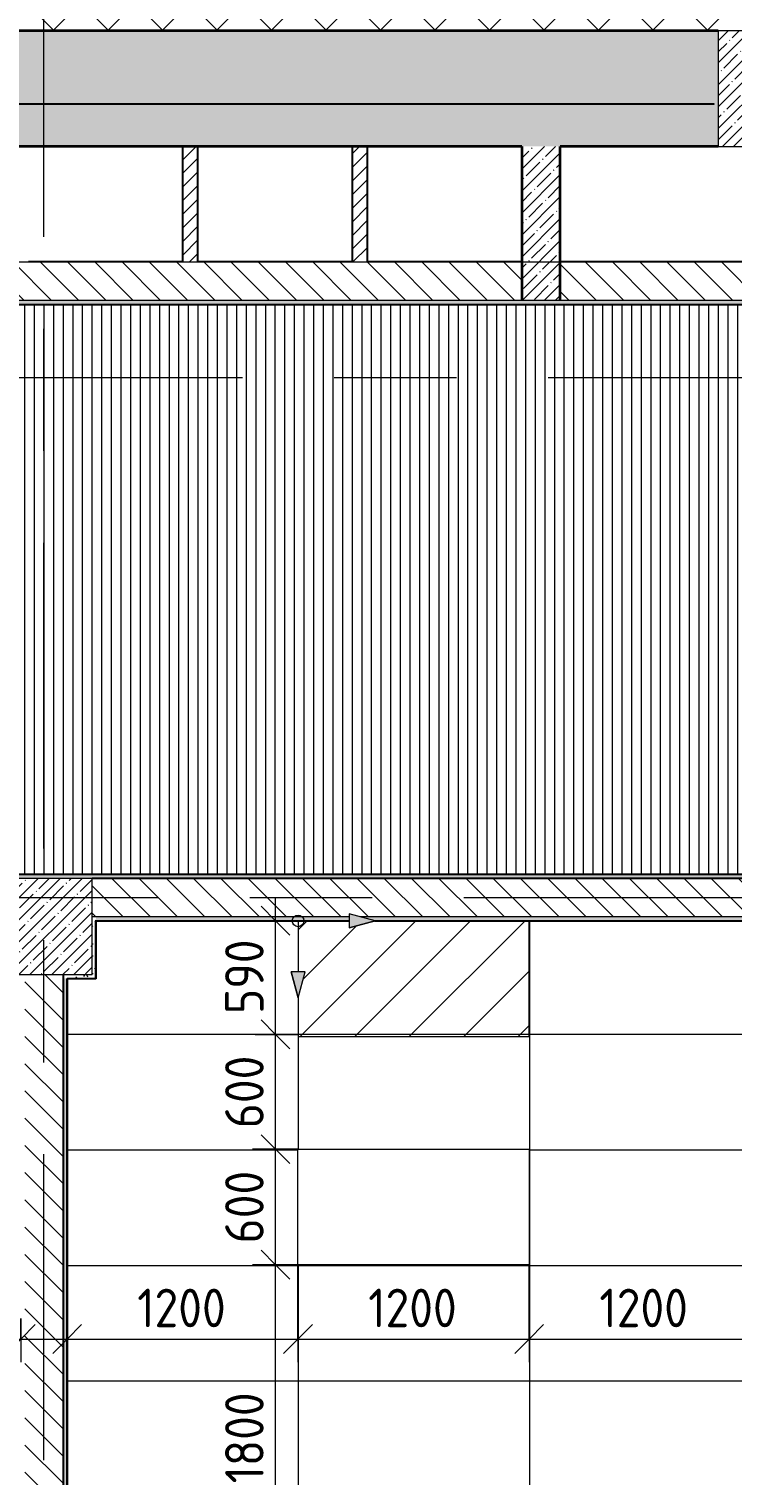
# Model space of a CAD drawing. Header units: millimetres. Extents: x 35378 to 237579, y -8553 to 29000.
# Drawn here: x 56582 to 60232, y 4802 to 12310 of the extents above; entities that cross this region are included whole.
import ezdxf

# ---------------------------------------------------------------- set-up
doc = ezdxf.new("R2010")
doc.units = ezdxf.units.MM
doc.linetypes.add('Осевая', pattern=[3175, 635, -476.25, 1587.5, -476.25])
for name, color, linetype, lineweight in [('A-ANNO-DIMS', 7, 'Continuous', 9), ('A-ANNO-DIMS-100', 7, 'Continuous', 9), ('A-CLNG', 7, 'Continuous', 9), ('A-CLNG-PATT', 7, 'Continuous', 9), ('A-DETL', 7, 'Continuous', 9), ('A-DETL-GENF', 7, 'Continuous', 9), ('A-GLAZ-CWMG', 7, 'Continuous', 9), ('A-WALL', 7, 'Continuous', 9), ('I-WALL', 7, 'Continuous', 9), ('S-COLS', 7, 'Continuous', 9), ('Оси-2', 7, 'Осевая', 9)]:
    doc.layers.add(name, color=color, linetype=linetype, lineweight=lineweight)
for name, color, linetype, lineweight, true_color in [('A-DETL-GENF-2', 7, 'Continuous', 9, 0x004000), ('A-WALL-1', 7, 'Continuous', 35, 0x3c3c3c), ('A-WALL-3', 7, 'Continuous', 25, 0x3c3c3c), ('A-WALL-FNSH-2', 7, 'Continuous', 13, 0x3c3c3c)]:
    doc.layers.add(name, color=color, linetype=linetype, lineweight=lineweight, true_color=true_color)
doc.styles.add('ISOCPEUR_1', font='isocpeur.ttf', dxfattribs={"width": 0.9, "height": 200})
doc.dimstyles.new('ISO-2_0_0_9К_Средний_округл2', dxfattribs={"dimscale": 304.8, "dimtxt": 199.196235, "dimasz": 0.492126, "dimexe": 0.393701, "dimexo": 0, "dimgap": 0, "dimtad": 1, "dimdec": 0, "dimrnd": 10, "dimzin": 0, "dimdsep": 46, "dimtxsty": 'ISOCPEUR_1', "dimblk1": 'OBLIQUE', "dimblk2": 'OBLIQUE', "dimsah": 1, "dimcen": 0.09, "dimdle": 0.393701, "dimazin": 0, "dimtfac": 1, "dimtdec": 4, "dimtix": 1, "dimtmove": 0, "dimatfit": 3, "dimfxl": 1, "dimtvp": 1, "dimtolj": 1, "dimtzin": 0, "dimarcsym": 2})
pattern_1 = [(135, (0, 0), (-70.71068, -70.71068), [])]
pattern_2 = [(45, (0, 0), (-57.02463, 57.02463), []), (45, (57.025, 0), (-57.02463, 57.02463), [100.806, -20.161, 3.353, -16.808])]
pattern_3 = [(45, (0, 0), (-35.35534, 35.35534), [])]
pattern_4 = [(0, (0, 0), (121.92, 30.48), [10.058, -81.382, 10.058, -81.382, -487.68]), (0, (0, 0), (121.92, 30.48), [-182.88, 10.058, -172.822, 10.058, -81.382, -213.36]), (0, (0, 0), (121.92, 30.48), [-457.2, 10.058, -50.902, 10.058, -142.342]), (120, (45.72, 15.24), (-87.356454, 90.345817), [10.058, -81.382, 10.058, -81.382, -487.68]), (120, (45.72, 15.24), (-87.356454, 90.345817), [-182.88, 10.058, -172.822, 10.058, -81.382, -213.36]), (120, (45.72, 15.24), (-87.356454, 90.345817), [-457.2, 10.058, -50.902, 10.058, -142.342]), (240, (60.96, 76.2), (-34.563546, -120.825817), [10.058, -81.382, 10.058, -81.382, -487.68]), (240, (60.96, 76.2), (-34.563546, -120.825817), [-182.88, 10.058, -172.822, 10.058, -81.382, -213.36]), (240, (60.96, 76.2), (-34.563546, -120.825817), [-457.2, 10.058, -50.902, 10.058, -142.342])]

# ---------------------------------------------------------------- blocks, each defined once
blk = doc.blocks.new('BSC_Колонна _Прямоугольная - 500х500-V17-План потолков с обозначением видов отделки и геометрии 1 этажа в осях 12-23')
at = {"layer": 'S-COLS'}
h = blk.add_hatch(dxfattribs=at)
h.set_pattern_fill('FP_26', color=256, style=0, pattern_type=2)
h.set_pattern_definition([(45, (-56660, -7650), (-57.02463, 57.02463), []), (45, (-56602.975, -7650), (-57.02463, 57.02463), [100.806, -20.161, 3.353, -16.808])])
h.paths.add_polyline_path([(-250, -250), (250, -250), (250, 250), (-250, 250), (-250, 55)])
for p, q in [((250, 250), (-250, 250)), ((-250, 250), (-250, -250)), ((250, -250), (250, 250)), ((-250, -250), (250, -250))]:
    blk.add_line(p, q, dxfattribs=at)
blk = doc.blocks.new('BSC_Колонна _Прямоугольная - 600х600-V20-План потолков с обозначением видов отделки и геометрии 1 этажа в осях 12-23')
at = {"layer": 'S-COLS'}
h = blk.add_hatch(dxfattribs=at)
h.set_pattern_fill('FP_29', color=256, style=0, pattern_type=2)
h.set_pattern_definition([(45, (-60460, -12000), (-57.02463, 57.02463), []), (45, (-60402.975, -12000), (-57.02463, 57.02463), [100.806, -20.161, 3.353, -16.808])])
h.paths.add_polyline_path([(-173.4, -300), (300, -300), (300, 300), (-300, 300), (-300, -300)])
for p, q in [((300, 300), (-300, 300)), ((-300, 300), (-300, -300)), ((300, -300), (300, 300)), ((-300, -300), (300, -300))]:
    blk.add_line(p, q, dxfattribs=at)
blk = doc.blocks.new('Прямоугольный импост - 50 x 70 мм-31720913-План потолков с обозначением видов отделки и геометрии 1 этажа в осях 12-23')
at = {"layer": 'A-GLAZ-CWMG'}
blk.add_line((59605, 7920.7), (60400, 7920.7), dxfattribs=at)
blk = doc.blocks.new('Прямоугольный импост - 50 x 70 мм-31701710-План потолков с обозначением видов отделки и геометрии 1 этажа в осях 12-23')
at = {"layer": 'A-GLAZ-CWMG'}
blk.add_line((58040, 7920.7), (59335, 7920.7), dxfattribs=at)
blk = doc.blocks.new('Прямоугольный импост - 50 x 70 мм-32257330-План потолков с обозначением видов отделки и геометрии 1 этажа в осях 12-23')
at = {"layer": 'A-GLAZ-CWMG'}
blk.add_line((-70, -35), (0, -35), dxfattribs=at)
blk = doc.blocks.new('Прямоугольный импост - 50 x 70 мм-32257325-План потолков с обозначением видов отделки и геометрии 1 этажа в осях 12-23')
at = {"layer": 'A-GLAZ-CWMG'}
blk.add_line((35, -35), (-35, -35), dxfattribs=at)
blk = doc.blocks.new('Прямоугольный импост - 50 x 70 мм-31701712-План потолков с обозначением видов отделки и геометрии 1 этажа в осях 12-23')
at = {"layer": 'A-GLAZ-CWMG'}
blk.add_line((59405, 7920.7), (59535, 7920.7), dxfattribs=at)
blk = doc.blocks.new('Прямоугольный импост - 50 x 70 мм-32257326-План потолков с обозначением видов отделки и геометрии 1 этажа в осях 12-23')
at = {"layer": 'A-GLAZ-CWMG'}
blk.add_line((35, -35), (-35, -35), dxfattribs=at)
blk = doc.blocks.new('Начало раскладки_красным - Начало раскладки_красным-26112293-План потолков с обозначением видов отделки и геометрии 1 этажа в осях 12-23')
at = {"layer": 'A-DETL-GENF'}
for points in [[(36.2, 264.8), (0, 400), (-36.2, 264.8)], [(400, 0), (264.8, 36.2), (264.8, -36.2)]]:
    blk.add_hatch(color=256, dxfattribs=at).paths.add_polyline_path(points)
for p, q in [((0, 400), (-36.2, 264.8)), ((0, 400), (-36.2, 264.8)), ((36.2, 264.8), (0, 400)), ((0, 400), (36.2, 264.8)), ((-36.2, 264.8), (36.2, 264.8)), ((-36.2, 264.8), (36.2, 264.8)), ((0, 30), (0, 264.8)), ((30, 0), (264.8, 0)), ((400, 0), (264.8, 36.2)), ((264.8, 36.2), (264.8, -36.2)), ((400, 0), (264.8, 36.2)), ((264.8, 36.2), (264.8, -36.2)), ((400, 0), (264.8, -36.2)), ((264.8, -36.2), (400, 0))]:
    blk.add_line(p, q, dxfattribs=at)
blk.add_circle((0, 0), 30, dxfattribs=at)
blk = doc.blocks.new('DIMBLOCK53-План потолков с обозначением видов отделки и геометрии 1 этажа в осях 12-23')
at = {"layer": 'A-ANNO-DIMS-100', "lineweight": 20}
for p, q in [((57861.8, 5894.1), (57786.8, 5969.1)), ((57861.8, 5894.1), (57936.8, 5819.1)), ((57861.8, 4094.1), (57786.8, 4169.1)), ((57861.8, 4094.1), (57936.8, 4019.1))]:
    blk.add_line(p, q, dxfattribs=at)
at = {"layer": 'A-ANNO-DIMS-100'}
for p, q in [((57978.6, 5894.1), (57741.8, 5894.1)), ((57861.8, 4094.1), (57861.8, 5894.1)), ((57861.8, 5894.1), (57978.6, 5894.1)), ((57978.6, 4094.1), (57741.8, 4094.1)), ((57861.8, 4094.1), (57978.6, 4094.1))]:
    blk.add_line(p, q, dxfattribs=at)
at = {"layer": 'A-ANNO-DIMS-100', "color": 0, "insert": (57600.5, 4758.5), "char_height": 200, "width": 565.411, "attachment_point": 1, "rotation": 90, "line_spacing_factor": 1.149209, "style": 'ISOCPEUR_1'}
blk.add_mtext('1800', dxfattribs=at)
blk = doc.blocks.new('_Oblique')
at = {"color": 0, "linetype": 'ByBlock', "lineweight": -2}
blk.add_line((-0.5, -0.5), (0.5, 0.5), dxfattribs=at)
blk = doc.blocks.new('DIMBLOCK54-План потолков с обозначением видов отделки и геометрии 1 этажа в осях 12-23')
at = {"layer": 'A-ANNO-DIMS-100', "lineweight": 20}
for p, q in [((57861.8, 6494.1), (57786.8, 6569.1)), ((57861.8, 6494.1), (57936.8, 6419.1)), ((57861.8, 5894.1), (57786.8, 5969.1)), ((57861.8, 5894.1), (57936.8, 5819.1))]:
    blk.add_line(p, q, dxfattribs=at)
at = {"layer": 'A-ANNO-DIMS-100'}
for p, q in [((57978.6, 6494.1), (57741.8, 6494.1)), ((57861.8, 5894.1), (57861.8, 6494.1)), ((57861.8, 6494.1), (57978.6, 6494.1)), ((57978.6, 5894.1), (57741.8, 5894.1)), ((57861.8, 5894.1), (57978.6, 5894.1))]:
    blk.add_line(p, q, dxfattribs=at)
at = {"layer": 'A-ANNO-DIMS-100', "color": 0, "insert": (57600.5, 6004.5), "char_height": 200, "width": 455.087, "attachment_point": 1, "rotation": 90, "line_spacing_factor": 1.149209, "style": 'ISOCPEUR_1'}
blk.add_mtext('600', dxfattribs=at)
blk = doc.blocks.new('DIMBLOCK55-План потолков с обозначением видов отделки и геометрии 1 этажа в осях 12-23')
at = {"layer": 'A-ANNO-DIMS-100', "lineweight": 20}
for p, q in [((57861.8, 7090), (57786.8, 7165)), ((57861.8, 7090), (57936.8, 7015)), ((57861.8, 6494.1), (57786.8, 6569.1)), ((57861.8, 6494.1), (57936.8, 6419.1))]:
    blk.add_line(p, q, dxfattribs=at)
at = {"layer": 'A-ANNO-DIMS-100'}
for p, q in [((57755.7, 7090), (57981.8, 7090)), ((57861.8, 7090), (57755.7, 7090)), ((57861.8, 6494.1), (57861.8, 7090)), ((57978.6, 6494.1), (57741.8, 6494.1)), ((57861.8, 6494.1), (57978.6, 6494.1))]:
    blk.add_line(p, q, dxfattribs=at)
at = {"layer": 'A-ANNO-DIMS-100', "color": 0, "insert": (57600.5, 6602.4), "char_height": 200, "width": 455.087, "attachment_point": 1, "rotation": 90, "line_spacing_factor": 1.149209, "style": 'ISOCPEUR_1'}
blk.add_mtext('600', dxfattribs=at)
blk = doc.blocks.new('DIMBLOCK56-План потолков с обозначением видов отделки и геометрии 1 этажа в осях 12-23')
at = {"layer": 'A-ANNO-DIMS-100', "lineweight": 20}
for p, q in [((57861.8, 7680), (57786.8, 7755)), ((57861.8, 7680), (57936.8, 7605)), ((57861.8, 7090), (57786.8, 7165)), ((57861.8, 7090), (57936.8, 7015))]:
    blk.add_line(p, q, dxfattribs=at)
at = {"layer": 'A-ANNO-DIMS-100'}
for p, q in [((57861.8, 7090), (57861.8, 7800)), ((57755.7, 7680), (57981.8, 7680)), ((57861.8, 7680), (57755.7, 7680)), ((57755.7, 7090), (57981.8, 7090)), ((57861.8, 7090), (57755.7, 7090))]:
    blk.add_line(p, q, dxfattribs=at)
at = {"layer": 'A-ANNO-DIMS-100', "color": 0, "insert": (57600.5, 7195.4), "char_height": 200, "width": 455.087, "attachment_point": 1, "rotation": 90, "line_spacing_factor": 1.149209, "style": 'ISOCPEUR_1'}
blk.add_mtext('590', dxfattribs=at)
blk = doc.blocks.new('DIMBLOCK79-План потолков с обозначением видов отделки и геометрии 1 этажа в осях 12-23')
at = {"layer": 'A-ANNO-DIMS-100'}
for p, q in [((54849, 5882), (54849, 5388.2)), ((54849, 5508.2), (54849, 5882)), ((56539.7, 5614.3), (56539.7, 5388.2)), ((56539.7, 5508.2), (56539.7, 5614.3)), ((54849, 5508.2), (56659.7, 5508.2))]:
    blk.add_line(p, q, dxfattribs=at)
at = {"layer": 'A-ANNO-DIMS-100', "lineweight": 20}
for p, q in [((54849, 5508.2), (54924, 5583.2)), ((56539.7, 5508.2), (56614.7, 5583.2)), ((54849, 5508.2), (54774, 5433.2)), ((56539.7, 5508.2), (56464.7, 5433.2))]:
    blk.add_line(p, q, dxfattribs=at)
at = {"layer": 'A-ANNO-DIMS-100', "color": 0, "insert": (55458.8, 5769.5), "char_height": 200, "width": 565.411, "attachment_point": 1, "line_spacing_factor": 1.149209, "style": 'ISOCPEUR_1'}
blk.add_mtext('1690', dxfattribs=at)
blk = doc.blocks.new('DIMBLOCK80-План потолков с обозначением видов отделки и геометрии 1 этажа в осях 12-23')
at = {"layer": 'A-ANNO-DIMS-100'}
for p, q in [((57978.6, 5894.1), (57978.6, 5388.2)), ((57978.6, 5508.2), (57978.6, 5894.1)), ((56780.7, 5614.3), (56780.7, 5388.2)), ((56780.7, 5508.2), (56780.7, 5614.3)), ((56660.7, 5508.2), (57978.6, 5508.2))]:
    blk.add_line(p, q, dxfattribs=at)
at = {"layer": 'A-ANNO-DIMS-100', "lineweight": 20}
for p, q in [((56780.7, 5508.2), (56855.7, 5583.2)), ((57978.6, 5508.2), (58053.6, 5583.2)), ((56780.7, 5508.2), (56705.7, 5433.2)), ((57978.6, 5508.2), (57903.6, 5433.2))]:
    blk.add_line(p, q, dxfattribs=at)
at = {"layer": 'A-ANNO-DIMS-100', "color": 0, "insert": (57144, 5769.5), "char_height": 200, "width": 565.411, "attachment_point": 1, "line_spacing_factor": 1.149209, "style": 'ISOCPEUR_1'}
blk.add_mtext('1200', dxfattribs=at)
blk = doc.blocks.new('DIMBLOCK81-План потолков с обозначением видов отделки и геометрии 1 этажа в осях 12-23')
at = {"layer": 'A-ANNO-DIMS-100'}
for p, q in [((57978.6, 5894.1), (57978.6, 5388.2)), ((57978.6, 5508.2), (57978.6, 5894.1)), ((59178.6, 5894.1), (59178.6, 5388.2)), ((59178.6, 5508.2), (59178.6, 5894.1)), ((57978.6, 5508.2), (59178.6, 5508.2))]:
    blk.add_line(p, q, dxfattribs=at)
at = {"layer": 'A-ANNO-DIMS-100', "lineweight": 20}
for p, q in [((57978.6, 5508.2), (58053.6, 5583.2)), ((59178.6, 5508.2), (59253.6, 5583.2)), ((57978.6, 5508.2), (57903.6, 5433.2)), ((59178.6, 5508.2), (59103.6, 5433.2))]:
    blk.add_line(p, q, dxfattribs=at)
at = {"layer": 'A-ANNO-DIMS-100', "color": 0, "insert": (58343, 5769.5), "char_height": 200, "width": 565.411, "attachment_point": 1, "line_spacing_factor": 1.149209, "style": 'ISOCPEUR_1'}
blk.add_mtext('1200', dxfattribs=at)
blk = doc.blocks.new('DIMBLOCK82-План потолков с обозначением видов отделки и геометрии 1 этажа в осях 12-23')
at = {"layer": 'A-ANNO-DIMS-100'}
for p, q in [((59178.6, 5894.1), (59178.6, 5388.2)), ((59178.6, 5508.2), (59178.6, 5894.1)), ((60378.6, 5894.1), (60378.6, 5388.2)), ((60378.6, 5508.2), (60378.6, 5894.1)), ((59178.6, 5508.2), (60378.6, 5508.2))]:
    blk.add_line(p, q, dxfattribs=at)
at = {"layer": 'A-ANNO-DIMS-100', "lineweight": 20}
for p, q in [((59178.6, 5508.2), (59253.6, 5583.2)), ((60378.6, 5508.2), (60453.6, 5583.2)), ((59178.6, 5508.2), (59103.6, 5433.2)), ((60378.6, 5508.2), (60303.6, 5433.2))]:
    blk.add_line(p, q, dxfattribs=at)
at = {"layer": 'A-ANNO-DIMS-100', "color": 0, "insert": (59543, 5769.5), "char_height": 200, "width": 565.411, "attachment_point": 1, "line_spacing_factor": 1.149209, "style": 'ISOCPEUR_1'}
blk.add_mtext('1200', dxfattribs=at)

msp = doc.modelspace()

# ---------------------------------------------------------------- hatches: boundary and pattern name
at = {"layer": 'A-CLNG-PATT'}
h = msp.add_hatch(dxfattribs=at)
h.set_pattern_fill('FP_61', color=256, style=0, pattern_type=2)
h.set_pattern_definition([(45, (0, 0), (-141.42136, 141.42136), []), (135, (0, 0), (-141.42136, -141.42136), [])])
h.paths.add_polyline_path([(66158.3, 12300), (66160, 12300), (66160, 26500), (42760, 26500), (42760, 12300), (64690.4, 12300)])
h.paths.add_polyline_path([(61160, 14457), (60960, 14457), (60960, 14657), (61160, 14657)])
h.paths.add_polyline_path([(61960, 14457), (61960, 14657), (62160, 14657), (62160, 14457)])
h.paths.add_polyline_path([(53960, 14457), (53960, 14657), (54160, 14657), (54160, 14457)])
h.paths.add_polyline_path([(54960, 14457), (54960, 14657), (55160, 14657), (55160, 14457)])
h.paths.add_polyline_path([(54443.4, 20281.7), (54390.3, 20293), (54340.6, 20315.1), (54296.6, 20347.1), (54260.3, 20387.5), (54233.1, 20434.5), (54216.3, 20486.2), (54210.6, 20540.3), (54216.3, 20594.4), (54233.1, 20646), (54260.3, 20693.1), (54296.6, 20733.5), (54340.6, 20765.5), (54390.3, 20787.6), (54443.4, 20798.9), (54497.8, 20798.9), (54550.9, 20787.6), (54600.6, 20765.5), (54644.6, 20733.5), (54680.9, 20693.1), (54708.1, 20646), (54724.9, 20594.4), (54730.6, 20540.3), (54724.9, 20486.2), (54708.1, 20434.5), (54680.9, 20387.5), (54644.6, 20347.1), (54600.6, 20315.1), (54550.9, 20293), (54497.8, 20281.7)])
h = msp.add_hatch(dxfattribs=at)
h.set_pattern_fill('FP_65', color=256, style=0, pattern_type=2)
h.set_pattern_definition([(90, (69761, -2785.95), (-50, 3e-15), [])])
h.paths.add_polyline_path([(74079, 7921), (74079, 8301), (75459, 8301), (75459, 10879.5), (61939, 10879.5), (61939, 11349), (61381, 11349), (61381, 10879), (42401, 10879), (42401, 10209), (38761, 10209), (38761.8, 8320), (38798.1, 8184.8), (38761, 8184.7), (38761, 7921), (39026.8, 7921), (39026.7, 7956.4), (39162, 7921), (73497.9, 7921)])
h = msp.add_hatch(dxfattribs=at)
h.set_pattern_fill('FP_60', color=256, style=0, pattern_type=2)
h.set_pattern_definition([(180, (57981, 4690), (-7e-14, -600), []), (270, (57981, 4690), (1200, 7e-14), [])])
h.paths.add_polyline_path([(65390, 420), (65390, 7050), (64210, 7050), (64209, 7660), (62210, 7660), (62210, 7050), (60890, 7050), (60889, 7680), (58379, 7679.2), (58243.8, 7642.9), (58243.7, 7680), (56930, 7680), (56930, 7380), (56780.7, 7380), (56780.7, 420), (64690.4, 420)])
h.paths.add_polyline_path([(62778.6, 1094.1), (62778.6, 1694.1), (63978.6, 1694.1), (63978.6, 1094.1)])
h.paths.add_polyline_path([(60378.6, 1094.1), (60378.6, 1694.1), (61578.6, 1694.1), (61578.6, 1094.1)])
h.paths.add_polyline_path([(57978.6, 1094.1), (57978.6, 1694.1), (59178.6, 1694.1), (59178.6, 1094.1)])
h.paths.add_polyline_path([(63978.6, 3494.1), (62778.6, 3494.1), (62778.6, 4094.1), (63978.6, 4094.1)])
h.paths.add_polyline_path([(61578.6, 3494.1), (60378.6, 3494.1), (60378.6, 4094.1), (61578.6, 4094.1)])
h.paths.add_polyline_path([(59178.6, 3494.1), (57978.6, 3494.1), (57978.6, 4094.1), (59178.6, 4094.1)])
h.paths.add_polyline_path([(63978.6, 5894.1), (62778.6, 5894.1), (62778.6, 6494.1), (63978.6, 6494.1)])
h.paths.add_polyline_path([(61578.6, 5894.1), (60378.6, 5894.1), (60378.6, 6494.1), (61578.6, 6494.1)])
h.paths.add_polyline_path([(57978.6, 5894.1), (57978.6, 6494.1), (59178.6, 6494.1), (59178.6, 5894.1), (58818.7, 5894.1)])
h.paths.add_polyline_path([(57979.2, 7279), (57942.9, 7414.2), (58015.4, 7414.3)])
at = {"layer": 'A-DETL-GENF-2'}
h = msp.add_hatch(dxfattribs=at)
h.set_pattern_fill('FP_71', color=256, style=0, pattern_type=2)
h.set_pattern_definition([(45, (0, 0), (-141.42136, 141.42136), [])])
h.paths.add_polyline_path([(59179, 7079), (59179, 7680), (58379, 7679.2), (58243.8, 7642.9), (58243.7, 7680), (57979, 7680), (57979, 7414.2), (58015.4, 7414.3), (57979, 7279), (57979, 7079), (58818.7, 7079)])
at = {"layer": 'I-WALL'}
h = msp.add_hatch(dxfattribs=at)
h.set_pattern_fill('FP_17', color=256, style=0, pattern_type=2)
h.set_pattern_definition(pattern_2)
h.paths.add_polyline_path([(54760, 11700), (60160, 11700), (60160, 12300), (54760, 12300), (54760, 11720.3)])
h.paths.add_polyline_path([(54160, 11700), (54160, 12300), (42160, 12300), (42160, 11700), (50011.2, 11700)])
h.paths.add_polyline_path([(66160, 11700), (66160, 12300), (60760, 12300), (60760, 11700), (66158.3, 11700)])
h = msp.add_hatch(dxfattribs=at)
h.set_pattern_fill('FP_33', color=256, style=0, pattern_type=2)
h.set_pattern_definition(pattern_3)
h.paths.add_polyline_path([(57379.2, 11100), (57459.2, 11100), (57459.2, 11700), (57379.2, 11700)])
h = msp.add_hatch(dxfattribs=at)
h.set_pattern_fill('FP_33', color=256, style=0, pattern_type=2)
h.set_pattern_definition(pattern_3)
h.paths.add_polyline_path([(58259.2, 11100), (58339.2, 11100), (58339.2, 11700), (58259.2, 11700)])
h = msp.add_hatch(dxfattribs=at)
h.set_pattern_fill('FP_17', color=256, style=0, pattern_type=2)
h.set_pattern_definition(pattern_2)
h.paths.add_polyline_path([(59340, 10900), (59340, 11700), (59140, 11700), (59140, 10900)])
h = msp.add_hatch(dxfattribs=at)
h.set_pattern_fill('FP_21', color=256, style=0, pattern_type=2)
h.set_pattern_definition(pattern_1)
h.paths.add_polyline_path([(51910, 10900), (55500, 10900), (55500, 11100), (51910, 11100)])
h.paths.add_polyline_path([(55700, 10900), (59140, 10900), (59140, 11100), (55700, 11100)])
h.paths.add_polyline_path([(61160, 10900), (61160, 11100), (59340, 11100), (59340, 10900), (60286.6, 10900)])
h.paths.add_polyline_path([(51710, 10900), (51710, 11100), (44760, 11100), (44760, 10900), (50011.2, 10900)])
h = msp.add_hatch(dxfattribs=at)
h.set_pattern_fill('FP_57', color=256, style=0, pattern_type=2)
h.set_pattern_definition(pattern_4)
h.paths.add_polyline_path([(61360, 10880), (61360, 10900), (42380, 10900), (42380, 10880), (60286.6, 10880)])
h = msp.add_hatch(dxfattribs=at)
h.set_pattern_fill('FP_57', color=256, style=0, pattern_type=2)
h.set_pattern_definition(pattern_4)
h.paths.add_polyline_path([(70562.1, 7900), (74100, 7900), (74100, 7920), (39157.8, 7919.1), (39086.7, 7900), (67626.2, 7900)])
h.paths.add_polyline_path([(38761, 7900), (39026.8, 7900), (39026.7, 7920), (38760, 7920), (38760, 7900)])
h = msp.add_hatch(dxfattribs=at)
h.set_pattern_fill('FP_21', color=256, style=0, pattern_type=2)
h.set_pattern_definition(pattern_1)
h.paths.add_polyline_path([(60890, 7700), (60910, 7700), (60910, 7900), (56910, 7900), (56910, 7700), (58243.8, 7700), (58243.7, 7715.4), (58301.3, 7700), (58818.7, 7700)])
h = msp.add_hatch(dxfattribs=at)
h.set_pattern_fill('FP_57', color=256, style=0, pattern_type=2)
h.set_pattern_definition(pattern_4)
h.paths.add_polyline_path([(56930, 7380), (56930, 7700), (56910, 7700), (56910, 7380)])
h = msp.add_hatch(dxfattribs=at)
h.set_pattern_fill('FP_57', color=256, style=0, pattern_type=2)
h.set_pattern_definition(pattern_4)
h.paths.add_polyline_path([(58243.8, 7680), (58243.7, 7700), (56930, 7700), (56930, 7680), (58243.7, 7680)])
h.paths.add_polyline_path([(60890, 7680), (60890, 7700), (58301.3, 7700), (58379, 7680), (60889, 7680)])
h = msp.add_hatch(dxfattribs=at)
h.set_pattern_fill('FP_21', color=256, style=0, pattern_type=2)
h.set_pattern_definition(pattern_1)
h.paths.add_polyline_path([(56560.7, 400), (56760.7, 400), (56760.7, 7400), (56560.7, 7400), (56560.7, 420)])
h = msp.add_hatch(dxfattribs=at)
h.set_pattern_fill('FP_57', color=256, style=0, pattern_type=2)
h.set_pattern_definition(pattern_4)
h.paths.add_polyline_path([(56780.7, 7380), (56910, 7380), (56910, 7400), (56760.7, 7400), (56760.7, 7380)])
h = msp.add_hatch(dxfattribs=at)
h.set_pattern_fill('FP_57', color=256, style=0, pattern_type=2)
h.set_pattern_definition(pattern_4)
h.paths.add_polyline_path([(56760.7, 400), (56780.7, 400), (56780.7, 7380), (56760.7, 7380), (56760.7, 470.3)])

# ---------------------------------------------------------------- linework, layer by layer
at = {"layer": 'A-CLNG'}
for p, q in [((61381, 10879), (42401, 10879)), ((39159.1, 7921), (74079, 7921)), ((57978.6, 5894.1), (57978.6, 6494.1)), ((57978.6, 6494.1), (59178.6, 6494.1)), ((59178.6, 6494.1), (59178.6, 5894.1)), ((59178.6, 5894.1), (57978.6, 5894.1))]:
    msp.add_line(p, q, dxfattribs=at)
at = {"layer": 'A-DETL'}
for p, q in [((58243.8, 7680), (57979, 7680)), ((57979, 7680), (57979, 7414.2)), ((59179, 7680), (58376.1, 7680)), ((59179, 7079), (59179, 7680)), ((57979, 7279.9), (57979, 7079)), ((57979, 7079), (59179, 7079))]:
    msp.add_line(p, q, dxfattribs=at)
at = {"layer": 'A-WALL'}
for p, q in [((57379.2, 11100), (57459.2, 11100)), ((58259.2, 11100), (58339.2, 11100)), ((61160, 10900), (44760, 10900)), ((58243.8, 7700), (56910, 7700)), ((60910, 7700), (58301.3, 7700))]:
    msp.add_line(p, q, dxfattribs=at)
at = {"layer": 'A-WALL-1'}
for p, q in [((60160, 12300), (54760, 12300)), ((59140, 11700), (55700, 11700)), ((59140, 11700), (59140, 10900)), ((59340, 10900), (59340, 11700)), ((60160, 11700), (59340, 11700))]:
    msp.add_line(p, q, dxfattribs=at)
at = {"layer": 'A-WALL-3'}
for p, q in [((57379.2, 11700), (57379.2, 11100)), ((57459.2, 11100), (57459.2, 11700)), ((58259.2, 11700), (58259.2, 11100)), ((58339.2, 11100), (58339.2, 11700)), ((57379.2, 11100), (56579.2, 11100)), ((58259.2, 11100), (57459.2, 11100)), ((59140, 11100), (58339.2, 11100)), ((60560, 11100), (59340, 11100)), ((42400, 10880), (61380, 10880)), ((74080, 7920), (39161.1, 7920)), ((60910, 7900), (56910, 7900)), ((56930, 7380), (56930, 7680)), ((56930, 7680), (58243.8, 7680)), ((58376.1, 7680), (60890, 7680)), ((56760.7, 400), (56760.7, 7400)), ((56780.7, 7380), (56930, 7380)), ((56780.7, 420), (56780.7, 7380))]:
    msp.add_line(p, q, dxfattribs=at)
at = {"layer": 'A-WALL-FNSH-2'}
for p, q in [((60139, 11921), (54780, 11921)), ((54780, 11920), (60139, 11920)), ((60139, 11920), (60139, 11921))]:
    msp.add_line(p, q, dxfattribs=at)
at = {"layer": 'I-WALL'}
for p, q in [((57970, 7920), (57970, 7921)), ((57970, 7679), (56931, 7679)), ((56931, 7679), (56931, 7379)), ((57970, 7680), (57970, 7679)), ((56931, 7379), (56780.7, 7379)), ((56781.7, 7379), (56781.7, 420))]:
    msp.add_line(p, q, dxfattribs=at)
at = {"layer": 'Оси-2'}
for p, q in [((56660, 593.7), (56660, 24898.1)), ((38678.1, 11100), (82214, 11100)), ((39116.2, 10500), (82214, 10500)), ((38678.1, 7800), (82214, 7800))]:
    msp.add_line(p, q, dxfattribs=at)

# ---------------------------------------------------------------- block references
at = {"layer": 'A-DETL-GENF', "rotation": 270.0335966872861}
msp.add_blockref('Начало раскладки_красным - Начало раскладки_красным-26112293-План потолков с обозначением видов отделки и геометрии 1 этажа в осях 12-23', (57979, 7679), dxfattribs=at)
at = {"layer": 'A-GLAZ-CWMG', "rotation": 180}
msp.add_blockref('Прямоугольный импост - 50 x 70 мм-32257330-План потолков с обозначением видов отделки и геометрии 1 этажа в осях 12-23', (57970, 7885.7), dxfattribs=at)
at = {"layer": 'A-GLAZ-CWMG'}
for name in ['Прямоугольный импост - 50 x 70 мм-31701710-План потолков с обозначением видов отделки и геометрии 1 этажа в осях 12-23', 'Прямоугольный импост - 50 x 70 мм-31701712-План потолков с обозначением видов отделки и геометрии 1 этажа в осях 12-23', 'Прямоугольный импост - 50 x 70 мм-31720913-План потолков с обозначением видов отделки и геометрии 1 этажа в осях 12-23']:
    msp.add_blockref(name, (0, 0), dxfattribs=at)
at = {"layer": 'A-GLAZ-CWMG', "extrusion": (0, 0, -1), "rotation": 180}
for name, p in [('Прямоугольный импост - 50 x 70 мм-32257325-План потолков с обозначением видов отделки и геометрии 1 этажа в осях 12-23', (-59370, 7885.7)), ('Прямоугольный импост - 50 x 70 мм-32257326-План потолков с обозначением видов отделки и геометрии 1 этажа в осях 12-23', (-59570, 7885.7))]:
    msp.add_blockref(name, p, dxfattribs=at)
at = {"layer": 'S-COLS'}
for name, p in [('BSC_Колонна _Прямоугольная - 600х600-V20-План потолков с обозначением видов отделки и геометрии 1 этажа в осях 12-23', (60460, 12000)), ('BSC_Колонна _Прямоугольная - 500х500-V17-План потолков с обозначением видов отделки и геометрии 1 этажа в осях 12-23', (56660, 7650))]:
    msp.add_blockref(name, p, dxfattribs=at)

# ---------------------------------------------------------------- dimensions: what is measured, and where the dimension line sits
at = {"layer": 'A-ANNO-DIMS'}
for base, p1, p2, override, picture, middle in [((57861.8, 7680), (57755.7, 7090), (57755.7, 7680), {"dimpost": '<>', "dimfxl": 590}, 'DIMBLOCK56-План потолков с обозначением видов отделки и геометрии 1 этажа в осях 12-23', (57761.8, 7385)), ((57861.8, 7090), (57978.6, 6494.1), (57755.7, 7090), {"dimpost": '<>', "dimfxl": 636.206246}, 'DIMBLOCK55-План потолков с обозначением видов отделки и геометрии 1 этажа в осях 12-23', (57761.8, 6792)), ((57861.8, 6494.1), (57978.6, 5894.1), (57978.6, 6494.1), {"dimpost": '<>', "dimfxl": 600}, 'DIMBLOCK54-План потолков с обозначением видов отделки и геометрии 1 этажа в осях 12-23', (57761.8, 6194.1)), ((57861.8, 5894.1), (57978.6, 4094.1), (57978.6, 5894.1), {"dimpost": '<>', "dimfxl": 1800}, 'DIMBLOCK53-План потолков с обозначением видов отделки и геометрии 1 этажа в осях 12-23', (57761.8, 4994.1))]:
    dim = msp.add_linear_dim(base=base, p1=p1, p2=p2, angle=90, dimstyle='ISO-2_0_0_9К_Средний_округл2', override=override, dxfattribs=at)
    dim.commit()
    dim.dimension.update_dxf_attribs({"geometry": picture, "text_midpoint": middle})
for base, p1, p2, override, picture, middle in [((56539.7, 5508.2), (54849, 5882), (56539.7, 5614.3), {"dimpost": '<>', "dimfxl": 1711.774886}, 'DIMBLOCK79-План потолков с обозначением видов отделки и геометрии 1 этажа в осях 12-23', (55694.4, 5608.2)), ((57978.6, 5508.2), (56780.7, 5614.3), (57978.6, 5894.1), {"dimpost": '<>', "dimfxl": 1230.08299}, 'DIMBLOCK80-План потолков с обозначением видов отделки и геометрии 1 этажа в осях 12-23', (57379.6, 5608.2)), ((59178.6, 5508.2), (57978.6, 5894.1), (59178.6, 5894.1), {"dimpost": '<>', "dimfxl": 1200}, 'DIMBLOCK81-План потолков с обозначением видов отделки и геометрии 1 этажа в осях 12-23', (58578.6, 5608.2)), ((60378.6, 5508.2), (59178.6, 5894.1), (60378.6, 5894.1), {"dimpost": '<>', "dimfxl": 1200}, 'DIMBLOCK82-План потолков с обозначением видов отделки и геометрии 1 этажа в осях 12-23', (59778.6, 5608.2))]:
    dim = msp.add_linear_dim(base=base, p1=p1, p2=p2, dimstyle='ISO-2_0_0_9К_Средний_округл2', override=override, dxfattribs=at)
    dim.commit()
    dim.dimension.update_dxf_attribs({"geometry": picture, "text_midpoint": middle})

doc.saveas('drawing.dxf')
